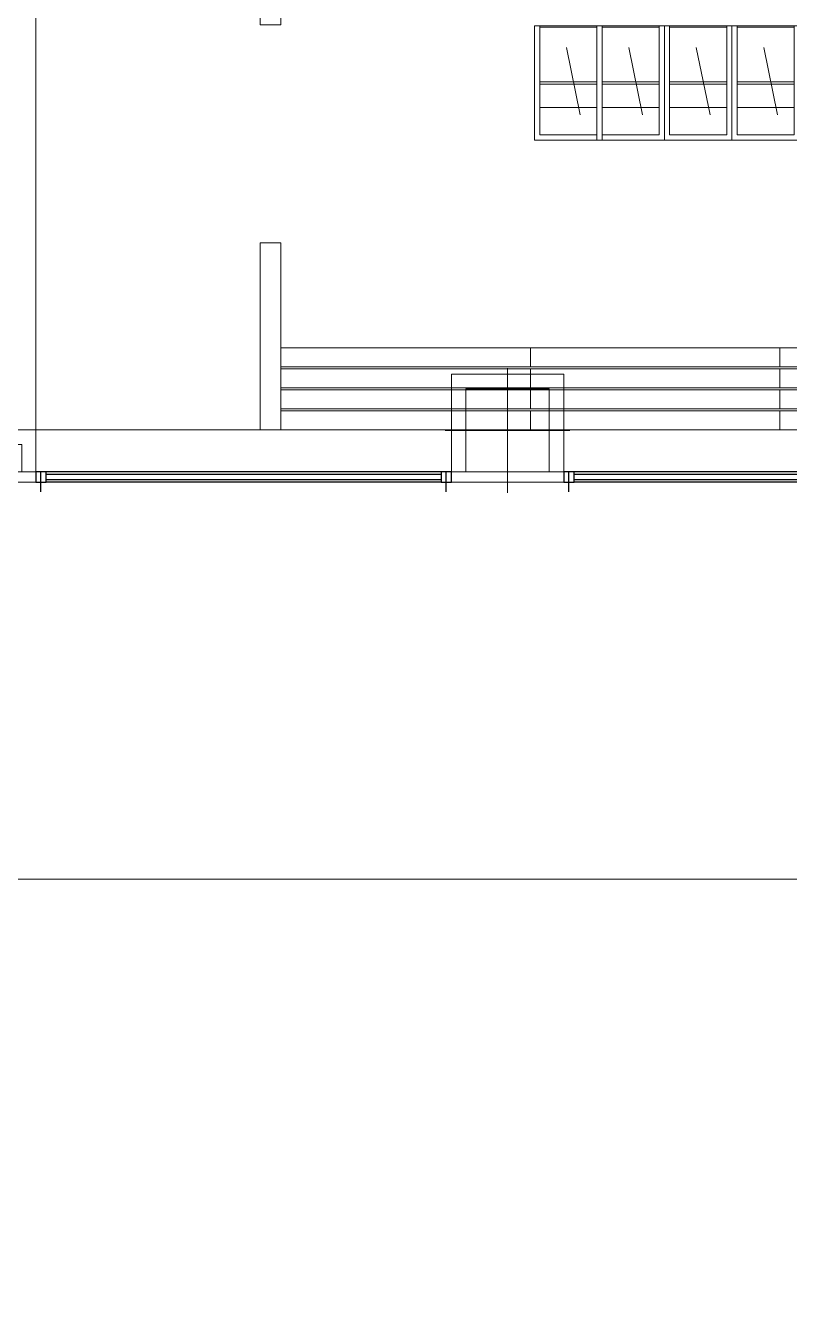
# Model space of a CAD drawing. Header units: millimetres. Extents: x -36 to 64, y 70 to 162.
# Drawn here: x 6.41 to 10.09, y 69.57 to 75.68 of the extents above; entities that cross this region are included whole.
import ezdxf

# ---------------------------------------------------------------- set-up
doc = ezdxf.new("R2010")
doc.units = ezdxf.units.MM
doc.header["$LTSCALE"] = 0.02
doc.linetypes.add('OF 00 Ground$0$DASHDOT2', pattern=[12.7, 6.35, -3.175, 0, -3.175])
for name, color, linetype, lineweight in [('00 Ground$0$A-Proyecciones', 252, 'Continuous', 0), ('COLUMN_AXES', 1, 'Continuous', 0), ('CONCRETE_COLUMN', 2, 'Continuous', 9), ('OF 00 Ground$0$4A ESCALERAS', 7, 'Continuous', 0), ('OF 00 Ground$0$4A MOBILIARIO', 9, 'Continuous', 0)]:
    doc.layers.add(name, color=color, linetype=linetype, lineweight=lineweight)
for name, color, linetype in [('OF 00 Ground$0$A-MARCOS', 1, 'Continuous'), ('OF 00 Ground$0$A-VENTANAS', 5, 'Continuous'), ('OF 00 Ground$0$panel fachada', 4, 'Continuous'), ('OF 00 Ground$0$Pladur', 3, 'Continuous')]:
    doc.layers.add(name, color=color, linetype=linetype)
doc.layers.add('OF 00 Ground$0$Superficies', color=81, linetype='Continuous', lineweight=70, plot=False)

# ---------------------------------------------------------------- blocks, each defined once
blk = doc.blocks.new('OF 00 Ground$0$taquilla')
at = {"layer": 'OF 00 Ground$0$4A MOBILIARIO'}
for p, q in [((0.0000571, -0.0001211), (-0.0000089, -0.0004465)), ((-0.0001375, -0.0001566), (0.0001375, -0.0001566))]:
    blk.add_line(p, q, dxfattribs=at)
at = {"layer": 'OF 00 Ground$0$4A MOBILIARIO', "flags": 128}
for points in [[(-0.0001625, 0), (0.0001625, 0), (0.0001625, -0.00055), (-0.0001625, -0.00055), (-0.0001625, 0)], [(-0.0001375, -0.000025), (0.0001375, -0.000025), (0.0001375, -0.00055), (-0.0001375, -0.00055), (-0.0001375, -0.000025)], [(-0.0001375, -0.0002811), (0.0001375, -0.0002809), (0.0001375, -0.0002689), (-0.0001375, -0.0002689), (-0.0001375, -0.0002811)], [(-0.0001375, -0.00055), (0.0001375, -0.00055), (0.0001375, -0.0005443), (-0.0001375, -0.0005443), (-0.0001375, -0.00055)]]:
    blk.add_lwpolyline(points, close=True, dxfattribs=at)
blk = doc.blocks.new('*U466')
at = {"layer": 'OF 00 Ground$0$A-MARCOS', "color": 6, "linetype": 'OF 00 Ground$0$DASHDOT2', "ltscale": 0.05}
for p, q in [((0.025, -0.0964), (0.025, 0.0464)), ((1.975, -0.0964), (1.975, 0.0464))]:
    blk.add_line(p, q, dxfattribs=at)
at = {"layer": 'OF 00 Ground$0$A-MARCOS', "flags": 128}
for points in [[(0, 0), (0.05, 0), (0.05, -0.05), (0, -0.05)], [(1.95, 0), (2, 0), (2, -0.05), (1.95, -0.05)]]:
    blk.add_lwpolyline(points, close=True, dxfattribs=at)
at = {"layer": 'OF 00 Ground$0$A-VENTANAS', "color": 6}
for p, q in [((0.05, 0), (1.95, 0)), ((0.05, -0.05), (1.95, -0.05))]:
    blk.add_line(p, q, dxfattribs=at)
at = {"layer": 'OF 00 Ground$0$A-VENTANAS'}
for p, q in [((0.05, -0.0124), (1.95, -0.0124)), ((0.05, -0.0376), (1.95, -0.0376))]:
    blk.add_line(p, q, dxfattribs=at)
blk = doc.blocks.new('*U467')
at = {"layer": 'OF 00 Ground$0$A-MARCOS', "color": 6, "linetype": 'OF 00 Ground$0$DASHDOT2', "ltscale": 0.05}
for p, q in [((0.025, -0.0964), (0.025, 0.0464)), ((1.975, -0.0964), (1.975, 0.0464))]:
    blk.add_line(p, q, dxfattribs=at)
at = {"layer": 'OF 00 Ground$0$A-MARCOS', "flags": 128}
for points in [[(0, 0), (0.05, 0), (0.05, -0.05), (0, -0.05)], [(1.95, 0), (2, 0), (2, -0.05), (1.95, -0.05)]]:
    blk.add_lwpolyline(points, close=True, dxfattribs=at)
at = {"layer": 'OF 00 Ground$0$A-VENTANAS', "color": 6}
for p, q in [((0.05, 0), (1.95, 0)), ((0.05, -0.05), (1.95, -0.05))]:
    blk.add_line(p, q, dxfattribs=at)
at = {"layer": 'OF 00 Ground$0$A-VENTANAS'}
for p, q in [((0.05, -0.0124), (1.95, -0.0124)), ((0.05, -0.0376), (1.95, -0.0376))]:
    blk.add_line(p, q, dxfattribs=at)
blk = doc.blocks.new('Column axes')
at = {"layer": 'COLUMN_AXES'}
for p, q in [((0, -0.5), (0, 0.5)), ((-0.5, 0), (0.5, 0))]:
    blk.add_line(p, q, dxfattribs=at)

msp = doc.modelspace()

# ---------------------------------------------------------------- linework, layer by layer
at = {"layer": '00 Ground$0$A-Proyecciones', "lineweight": 0}
msp.add_lwpolyline([(62.2996, 162.3476), (62.2904, 103.4658, -0.436581), (55.8089, 96.4732), (54.8729, 96.4732), (54.8729, 91.4746), (55.8088, 91.4746, -0.414214), (62.3088, 84.9746), (62.2996, 76.0651, -0.413136), (55.7996, 69.5651), (55.7996, 71.5651), (-29.4448, 71.5651), (-29.4448, 69.5651, -0.414208), (-35.9448, 76.0651), (-35.9449, 162.3477), (-34.4448, 162.3476)], format="xyb", dxfattribs=at)
at = {"layer": 'CONCRETE_COLUMN', "lineweight": 0}
msp.add_lwpolyline([(8.5334, 73.5256), (8.9334, 73.5256), (8.9334, 73.9256), (8.5334, 73.9256), (8.5334, 73.5256)], close=True, dxfattribs=at)
at = {"layer": 'OF 00 Ground$0$4A MOBILIARIO', "lineweight": 0, "ltscale": 2000, "flags": 128}
for points in [[(8.8432, 74.1231), (8.8432, 74.0317), (7.6432, 74.0317), (7.6432, 74.1231), (8.8432, 74.1231)], [(10.0432, 74.1231), (10.0432, 74.0317), (8.8432, 74.0317), (8.8432, 74.1231), (10.0432, 74.1231)], [(11.2432, 74.1231), (11.2432, 74.0317), (10.0432, 74.0317), (10.0432, 74.1231), (11.2432, 74.1231)], [(8.8432, 74.0217), (8.8432, 73.9304), (7.6432, 73.9304), (7.6432, 74.0217), (8.8432, 74.0217)], [(10.0432, 74.0217), (10.0432, 73.9304), (8.8432, 73.9304), (8.8432, 74.0217), (10.0432, 74.0217)], [(11.2432, 74.0217), (11.2432, 73.9304), (10.0432, 73.9304), (10.0432, 74.0217), (11.2432, 74.0217)], [(8.8432, 73.9204), (8.8432, 73.8291), (7.6432, 73.8291), (7.6432, 73.9204), (8.8432, 73.9204)], [(10.0432, 73.9204), (10.0432, 73.8291), (8.8432, 73.8291), (8.8432, 73.9204), (10.0432, 73.9204)], [(11.2432, 73.9204), (11.2432, 73.8291), (10.0432, 73.8291), (10.0432, 73.9204), (11.2432, 73.9204)], [(8.8432, 73.8191), (8.8432, 73.7277), (7.6432, 73.7277), (7.6432, 73.8191), (8.8432, 73.8191)], [(10.0432, 73.8191), (10.0432, 73.7277), (8.8432, 73.7277), (8.8432, 73.8191), (10.0432, 73.8191)], [(11.2432, 73.8191), (11.2432, 73.7277), (10.0432, 73.7277), (10.0432, 73.8191), (11.2432, 73.8191)]]:
    msp.add_lwpolyline(points, close=True, dxfattribs=at)
at = {"layer": 'OF 00 Ground$0$panel fachada', "linetype": 'Continuous', "lineweight": 0}
for points in [[(6.4634, 73.5256), (6.1596, 73.5256), (6.1596, 73.4756), (6.4634, 73.4756)], [(9.0035, 73.5256), (8.4634, 73.5256), (8.4634, 73.4756), (9.0035, 73.4756)]]:
    msp.add_lwpolyline(points, close=True, dxfattribs=at)
at = {"layer": 'OF 00 Ground$0$Pladur', "linetype": 'Continuous', "lineweight": 0}
for p, q in [((6.4634, 76.4556), (6.4635, 73.7277)), ((7.5432, 74.6279), (7.6432, 74.6279)), ((7.5432, 73.7277), (7.5432, 74.6279)), ((7.6432, 73.7277), (7.6432, 74.6279)), ((8.4634, 73.7277), (6.4634, 73.7277)), ((8.4634, 73.7277), (8.4347, 73.7277)), ((11.0035, 73.7277), (9.0035, 73.7277))]:
    msp.add_line(p, q, dxfattribs=at)
for points in [[(9.0035, 73.5256), (9.0035, 73.9957), (8.4634, 73.9957), (8.4634, 73.5256)], [(6.1596, 73.7277), (6.4634, 73.7277), (6.4634, 73.5256), (6.3964, 73.5256), (6.3964, 73.6576), (6.2266, 73.6576)]]:
    msp.add_lwpolyline(points, dxfattribs=at)
at = {"layer": 'OF 00 Ground$0$Superficies', "lineweight": 0}
msp.add_lwpolyline([(12.0881, 79.1057), (7.0132, 79.1074), (7.0131, 76.5574), (7.6432, 76.5574), (7.6432, 75.6779), (7.5432, 75.6779), (7.5432, 76.4556), (6.4634, 76.4556), (6.4634, 73.7277), (7.5432, 73.7277), (7.5431, 74.6279), (7.6432, 74.6279), (7.6432, 73.7277), (8.4634, 73.7277), (8.4634, 73.9957), (9.0035, 73.9957), (9.0035, 73.7277), (12.0881, 73.7277), (12.0881, 79.1057)], dxfattribs=at)

# ---------------------------------------------------------------- block references
at = {"layer": 'COLUMN_AXES', "lineweight": 0, "xscale": 0.6, "yscale": 0.6}
msp.add_blockref('Column axes', (8.7334, 73.7256), dxfattribs=at)
at = {"layer": 'OF 00 Ground$0$4A ESCALERAS', "lineweight": 0, "ltscale": 2000, "extrusion": (0, 0, -1), "xscale": 999.9999999999986, "yscale": 999.9999999999986, "zscale": 999.9999999999986, "rotation": 179.9982888801744}
for p in [(-9.0256, 75.123), (-9.3256, 75.123), (-9.6506, 75.123), (-9.9756, 75.123)]:
    msp.add_blockref('OF 00 Ground$0$taquilla', p, dxfattribs=at)
at = {"layer": 'OF 00 Ground$0$A-VENTANAS', "linetype": 'Continuous', "lineweight": 0, "xscale": -1}
for name, p in [('*U467', (8.4634, 73.5256)), ('*U466', (11.0035, 73.5256))]:
    msp.add_blockref(name, p, dxfattribs=at)

doc.saveas('drawing.dxf')
